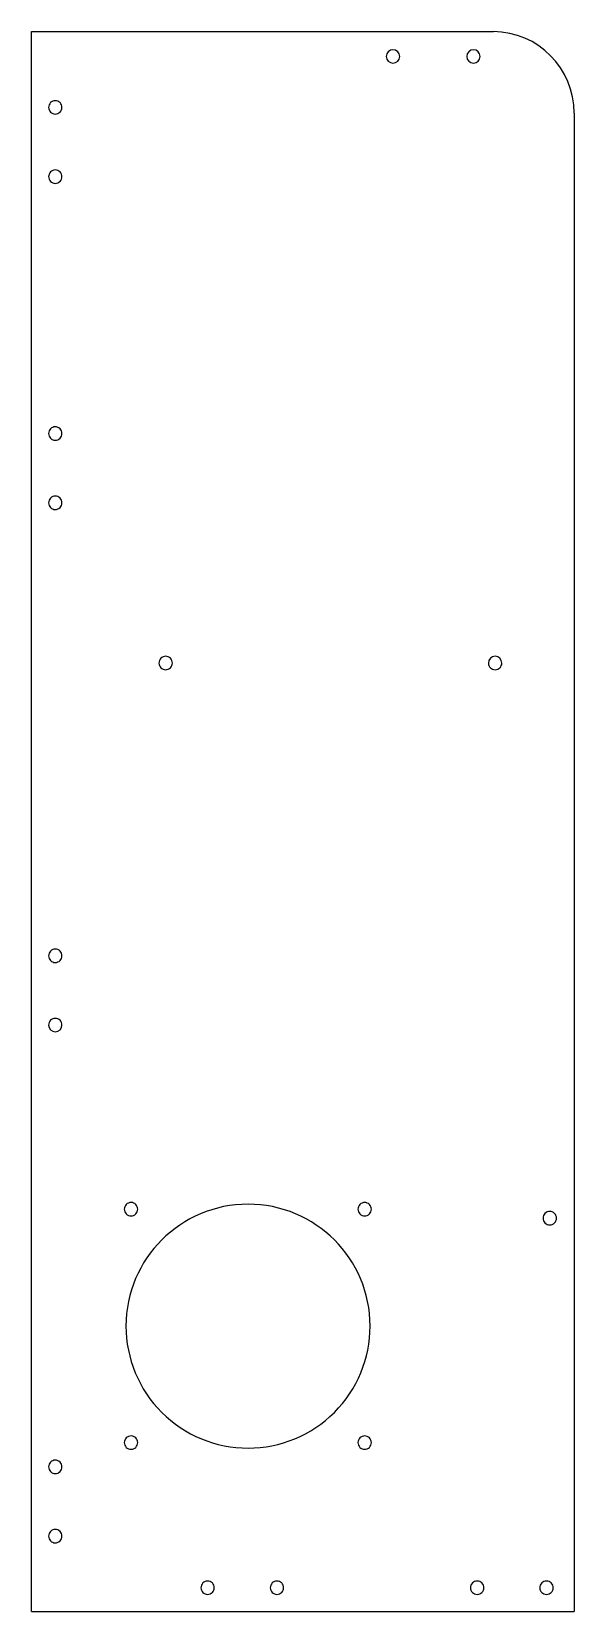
# Model space of a CAD drawing. Extents: x 0 to 166, y 0 to 484.
import ezdxf

# ---------------------------------------------------------------- set-up
doc = ezdxf.new("R2010")
doc.units = 0
doc.layers.get('0').update_dxf_attribs({"linetype": 'CONTINUOUS'})

msp = doc.modelspace()

# ---------------------------------------------------------------- linework, layer by layer
at = {"color": 7}
for points in [[(0.132292, 484.132295), (141.45096, 484.133882)], [(0.132292, 0.132294), (0.132292, 484.132295)], [(166.168202, 459.13398), (166.168202, 0.13502)], [(0.132292, 0.132294), (166.167911, 0.13494)]]:
    msp.add_lwpolyline(points, dxfattribs=at)
for points in [[(166.168202, 459.13398), (166.246281, 472.863021), (155.179977, 484.055875), (141.45096, 484.133951)], [(110.7304, 478.5844), (109.593301, 478.584398), (108.671466, 477.662587), (108.671466, 476.525476)], [(108.671466, 476.525476), (108.671466, 475.388363), (109.593301, 474.466552), (110.7304, 474.466552)], [(112.789335, 476.525476), (112.789335, 477.662587), (111.8675, 478.584398), (110.7304, 478.5844)], [(110.7304, 474.466552), (111.8675, 474.466552), (112.789335, 475.388363), (112.789335, 476.525476)], [(135.350409, 478.5844), (134.213282, 478.584398), (133.291474, 477.662587), (133.291474, 476.525476)], [(133.291474, 476.525476), (133.291474, 475.388363), (134.213282, 474.466552), (135.350409, 474.466552)], [(137.409343, 476.525476), (137.409343, 477.662587), (136.487509, 478.584398), (135.350409, 478.5844)], [(135.350409, 474.466552), (136.487509, 474.466552), (137.409343, 475.388363), (137.409343, 476.525476)], [(5.917142, 462.364937), (5.532041, 461.979825), (5.315664, 461.4575), (5.315664, 460.912869)], [(5.315664, 460.912869), (5.315664, 460.36824), (5.532041, 459.845915), (5.917142, 459.460804)], [(7.369201, 462.966401), (6.824583, 462.966401), (6.302243, 462.750046), (5.917142, 462.364937)], [(8.821288, 462.364937), (8.43616, 462.750046), (7.913846, 462.966401), (7.369201, 462.966401)], [(9.422739, 460.912869), (9.422739, 461.4575), (9.206389, 461.979825), (8.821288, 462.364937)], [(8.821288, 459.460804), (9.206389, 459.845915), (9.422739, 460.36824), (9.422739, 460.912869)], [(5.917142, 459.460804), (6.302243, 459.075692), (6.824583, 458.859337), (7.369201, 458.859337)], [(7.369201, 458.859337), (7.913846, 458.859337), (8.43616, 459.075692), (8.821288, 459.460804)], [(5.917142, 441.144938), (5.532041, 440.759826), (5.315664, 440.237502), (5.315664, 439.69287)], [(7.369201, 441.746402), (6.824583, 441.746402), (6.302243, 441.530049), (5.917142, 441.144938)], [(8.821288, 441.144938), (8.43616, 441.530049), (7.913846, 441.746402), (7.369201, 441.746402)], [(9.422739, 439.69287), (9.422739, 440.237502), (9.206389, 440.759826), (8.821288, 441.144938)], [(5.315664, 439.69287), (5.315664, 439.148239), (5.532041, 438.625917), (5.917142, 438.240802)], [(5.917142, 438.240802), (6.302243, 437.855691), (6.824583, 437.639336), (7.369201, 437.639338)], [(7.369201, 437.639338), (7.913846, 437.639336), (8.43616, 437.855691), (8.821288, 438.240802)], [(8.821288, 438.240802), (9.206389, 438.625917), (9.422739, 439.148239), (9.422739, 439.69287)], [(7.36809, 363.047399), (6.823445, 363.047402), (6.301131, 362.831047), (5.916004, 362.445935)], [(8.82015, 362.445935), (8.435023, 362.831047), (7.912709, 363.047402), (7.36809, 363.047399)], [(5.916004, 362.445935), (5.530903, 362.060823), (5.314553, 361.538499), (5.314553, 360.99387)], [(5.314553, 360.99387), (5.314553, 360.449238), (5.530903, 359.926914), (5.916004, 359.541802)], [(5.916004, 359.541802), (6.301131, 359.156691), (6.823445, 358.940338), (7.36809, 358.940338)], [(7.36809, 358.940338), (7.912709, 358.940338), (8.435023, 359.156691), (8.82015, 359.541802)], [(9.421601, 360.99387), (9.421601, 361.538499), (9.205251, 362.060823), (8.82015, 362.445935)], [(8.82015, 359.541802), (9.205251, 359.926914), (9.421601, 360.449238), (9.421601, 360.99387)], [(5.916004, 341.225939), (5.530903, 340.840825), (5.314553, 340.318503), (5.314553, 339.773871)], [(5.314553, 339.773871), (5.314553, 339.22924), (5.530903, 338.706915), (5.916004, 338.321803)], [(7.36809, 341.8274), (6.823445, 341.827403), (6.301131, 341.611048), (5.916004, 341.225939)], [(8.82015, 341.225939), (8.435023, 341.611048), (7.912709, 341.827403), (7.36809, 341.8274)], [(9.421601, 339.773871), (9.421601, 340.318503), (9.205251, 340.840825), (8.82015, 341.225939)], [(8.82015, 338.321803), (9.205251, 338.706915), (9.421627, 339.22924), (9.421601, 339.773871)], [(5.916004, 338.321803), (6.301131, 337.936692), (6.823445, 337.720337), (7.36809, 337.720337)], [(7.36809, 337.720337), (7.912709, 337.720337), (8.435049, 337.936692), (8.82015, 338.321803)], [(39.702396, 292.136523), (39.316263, 291.75039), (39.099331, 291.226681), (39.099331, 290.680606)], [(39.099331, 290.680606), (39.099331, 290.134531), (39.316263, 289.610821), (39.702396, 289.224689)], [(41.158292, 292.739583), (40.612219, 292.739583), (40.088529, 292.522655), (39.702396, 292.136523)], [(42.614215, 292.136523), (42.228082, 292.522655), (41.704366, 292.739583), (41.158292, 292.739583)], [(43.21728, 290.680606), (43.21728, 291.226681), (43.000348, 291.75039), (42.614215, 292.136523)], [(42.614215, 289.224689), (43.000348, 289.610821), (43.21728, 290.134531), (43.21728, 290.680606)], [(141.989201, 292.735575), (140.852075, 292.735575), (139.93024, 291.813741), (139.93024, 290.676601)], [(139.93024, 290.676601), (139.93024, 290.130526), (140.147172, 289.606816), (140.533305, 289.220684)], [(144.048189, 290.676601), (144.048189, 291.813741), (143.126354, 292.735575), (141.989201, 292.735575)], [(143.445124, 289.220684), (143.831257, 289.606816), (144.048189, 290.130526), (144.048189, 290.676601)], [(39.702396, 289.224689), (40.088529, 288.838555), (40.612219, 288.621628), (41.158292, 288.621628)], [(41.158292, 288.621628), (41.704366, 288.621628), (42.228082, 288.838555), (42.614215, 289.224689)], [(140.533305, 289.220684), (140.919438, 288.834551), (141.443128, 288.617623), (141.989201, 288.617623)], [(141.989201, 288.617623), (142.535275, 288.617623), (143.058991, 288.834551), (143.445124, 289.220684)], [(5.921005, 202.444919), (5.535904, 202.059805), (5.319554, 201.53748), (5.319554, 200.992848)], [(5.319554, 200.992848), (5.319554, 200.448217), (5.535904, 199.925892), (5.921005, 199.540781)], [(7.373064, 203.046386), (6.828446, 203.046386), (6.306132, 202.830033), (5.921005, 202.444919)], [(5.921005, 199.540781), (6.306132, 199.155669), (6.828446, 198.939314), (7.373064, 198.939317)], [(8.825151, 202.444919), (8.440023, 202.830033), (7.917709, 203.046386), (7.373064, 203.046386)], [(7.373064, 198.939317), (7.917709, 198.939314), (8.440023, 199.155669), (8.825151, 199.540781)], [(9.426601, 200.992848), (9.426601, 201.53748), (9.210252, 202.059805), (8.825151, 202.444919)], [(8.825151, 199.540781), (9.210252, 199.925892), (9.426601, 200.448217), (9.426601, 200.992848)], [(5.921005, 181.22491), (5.535904, 180.839798), (5.319554, 180.317473), (5.319554, 179.772842)], [(5.319554, 179.772842), (5.319554, 178.638719), (6.238954, 177.719336), (7.373064, 177.719336)], [(7.373064, 181.826376), (6.828446, 181.826376), (6.306132, 181.610024), (5.921005, 181.22491)], [(8.825151, 181.22491), (8.440023, 181.610024), (7.917709, 181.826376), (7.373064, 181.826376)], [(7.373064, 177.719336), (8.507201, 177.719336), (9.426601, 178.638719), (9.426601, 179.772842)], [(9.426601, 179.772842), (9.426601, 180.317473), (9.210252, 180.839798), (8.825151, 181.22491)], [(29.107156, 124.795931), (28.722029, 124.410819), (28.505679, 123.888495), (28.505679, 123.343863)], [(28.505679, 123.343863), (28.505679, 122.799232), (28.722029, 122.27691), (29.107156, 121.891795)], [(66.372211, 124.890101), (45.739262, 124.890101), (29.012965, 108.16381), (29.012965, 87.530879)], [(30.559216, 125.397398), (30.014571, 125.397398), (29.492258, 125.181043), (29.107156, 124.795931)], [(29.107156, 121.891795), (29.492258, 121.506684), (30.014571, 121.290331), (30.559216, 121.290329)], [(32.011276, 124.795931), (31.626175, 125.181045), (31.103835, 125.397398), (30.559216, 125.397398)], [(30.559216, 121.290329), (31.103835, 121.290329), (31.626175, 121.506684), (32.011276, 121.891795)], [(32.612753, 123.343863), (32.612753, 123.888495), (32.396404, 124.410819), (32.011276, 124.795931)], [(32.011276, 121.891795), (32.396404, 122.276907), (32.612753, 122.799232), (32.612753, 123.343863)], [(103.73143, 87.530879), (103.73143, 108.16381), (87.005134, 124.890101), (66.372211, 124.890101)], [(100.607151, 124.795931), (100.222024, 124.410819), (100.005674, 123.888495), (100.005674, 123.343863)], [(100.005674, 123.343863), (100.005674, 122.799232), (100.222024, 122.276907), (100.607151, 121.891795)], [(102.059211, 125.397398), (101.514566, 125.397398), (100.992252, 125.181045), (100.607151, 124.795931)], [(100.607151, 121.891795), (100.992252, 121.506684), (101.514566, 121.290329), (102.059211, 121.290329)], [(103.511271, 124.795931), (103.12617, 125.181043), (102.603829, 125.397398), (102.059211, 125.397398)], [(102.059211, 121.290329), (102.603829, 121.290331), (103.12617, 121.506684), (103.511271, 121.891795)], [(104.112748, 123.343863), (104.112748, 123.888495), (103.896398, 124.410819), (103.511271, 124.795931)], [(103.511271, 121.891795), (103.896398, 122.27691), (104.112748, 122.799232), (104.112748, 123.343863)], [(157.253305, 122.050514), (156.867172, 121.664381), (156.65024, 121.14067), (156.65024, 120.594596)], [(158.709201, 122.653576), (158.163128, 122.653576), (157.639438, 122.436649), (157.253305, 122.050514)], [(160.165124, 122.050514), (159.778991, 122.436649), (159.255275, 122.653576), (158.709201, 122.653576)], [(160.768189, 120.594596), (160.768189, 121.14067), (160.551257, 121.664381), (160.165124, 122.050514)], [(156.65024, 120.594596), (156.65024, 120.04852), (156.867172, 119.524812), (157.253305, 119.138676)], [(157.253305, 119.138676), (157.639438, 118.752543), (158.163128, 118.535617), (158.709201, 118.535617)], [(158.709201, 118.535617), (159.255275, 118.535617), (159.778991, 118.752543), (160.165124, 119.138676)], [(160.165124, 119.138676), (160.551257, 119.524812), (160.768189, 120.04852), (160.768189, 120.594596)], [(29.012965, 87.530879), (29.012965, 77.622591), (32.949012, 68.12012), (39.955232, 61.1139)], [(92.789163, 61.113903), (99.795383, 68.12012), (103.73143, 77.622593), (103.73143, 87.530879)], [(39.955232, 61.1139), (46.961451, 54.107681), (56.463909, 50.171628), (66.372211, 50.171628)], [(66.372211, 50.171628), (76.280486, 50.171628), (85.782944, 54.107683), (92.789163, 61.113903)], [(29.107156, 53.295947), (28.722029, 52.910835), (28.505679, 52.388511), (28.505679, 51.843879)], [(30.559216, 53.897414), (30.014571, 53.897414), (29.492258, 53.681059), (29.107156, 53.295947)], [(32.011276, 53.295947), (31.626175, 53.681061), (31.103835, 53.897414), (30.559216, 53.897414)], [(32.612753, 51.843879), (32.612753, 52.388511), (32.396404, 52.910835), (32.011276, 53.295947)], [(100.607151, 53.295947), (100.222024, 52.910835), (100.005674, 52.388511), (100.005674, 51.843879)], [(102.059211, 53.897414), (101.514566, 53.897414), (100.992252, 53.681061), (100.607151, 53.295947)], [(103.511271, 53.295947), (103.12617, 53.681059), (102.603829, 53.897414), (102.059211, 53.897414)], [(104.112748, 51.843879), (104.112748, 52.388511), (103.896398, 52.910835), (103.511271, 53.295947)], [(28.505679, 51.843879), (28.505679, 51.299248), (28.722029, 50.776926), (29.107156, 50.391814)], [(29.107156, 50.391814), (29.492258, 50.0067), (30.014571, 49.790347), (30.559216, 49.790345)], [(30.559216, 49.790345), (31.103835, 49.790345), (31.626175, 50.0067), (32.011276, 50.391811)], [(32.011276, 50.391811), (32.396404, 50.776923), (32.612753, 51.299248), (32.612753, 51.843879)], [(100.005674, 51.843879), (100.005674, 51.299248), (100.222024, 50.776923), (100.607151, 50.391811)], [(100.607151, 50.391811), (100.992252, 50.0067), (101.514566, 49.790345), (102.059211, 49.790345)], [(102.059211, 49.790345), (102.603829, 49.790347), (103.12617, 50.0067), (103.511271, 50.391814)], [(103.511271, 50.391814), (103.896398, 50.776926), (104.112748, 51.299248), (104.112748, 51.843879)], [(5.91603, 45.865939), (5.530929, 45.480827), (5.31458, 44.958503), (5.31458, 44.413871)], [(5.31458, 44.413871), (5.31458, 43.86924), (5.530929, 43.346918), (5.91603, 42.961803)], [(7.368117, 46.467406), (6.823472, 46.467406), (6.301158, 46.251051), (5.91603, 45.865939)], [(8.820176, 45.865939), (8.435075, 46.251053), (7.912735, 46.467406), (7.368117, 46.467406)], [(9.421654, 44.413871), (9.421654, 44.958503), (9.205278, 45.480827), (8.820176, 45.865939)], [(8.820176, 42.961803), (9.205278, 43.346915), (9.421654, 43.86924), (9.421654, 44.413871)], [(5.91603, 42.961803), (6.301158, 42.576692), (6.823472, 42.360339), (7.368117, 42.360337)], [(7.368117, 42.360337), (7.912735, 42.360337), (8.435075, 42.576692), (8.820176, 42.961803)], [(5.91603, 24.645967), (5.530929, 24.260866), (5.31458, 23.738525), (5.31458, 23.193907)], [(7.368117, 25.247444), (6.823472, 25.247444), (6.301158, 25.031068), (5.91603, 24.645967)], [(8.820176, 24.645967), (8.435075, 25.031068), (7.912735, 25.247444), (7.368117, 25.247444)], [(9.421654, 23.193907), (9.421654, 23.738525), (9.205278, 24.260866), (8.820176, 24.645967)], [(5.31458, 23.193907), (5.31458, 22.649262), (5.530929, 22.126948), (5.91603, 21.741821)], [(5.91603, 21.741821), (6.301158, 21.35672), (6.823472, 21.14037), (7.368117, 21.14037)], [(7.368117, 21.14037), (7.912735, 21.14037), (8.435075, 21.35672), (8.820176, 21.741821)], [(8.820176, 21.741821), (9.205278, 22.126948), (9.421654, 22.649262), (9.421654, 23.193907)], [(52.541038, 8.834678), (52.15591, 8.449577), (51.93956, 7.927237), (51.93956, 7.382618)], [(51.93956, 7.382618), (51.93956, 6.837974), (52.15591, 6.31566), (52.541038, 5.930559)], [(53.993098, 9.436156), (53.448453, 9.436156), (52.926139, 9.219806), (52.541038, 8.834678)], [(52.541038, 5.930559), (52.926139, 5.545431), (53.448453, 5.329081), (53.993098, 5.329081)], [(55.445157, 8.834678), (55.060056, 9.219806), (54.537716, 9.436156), (53.993098, 9.436156)], [(53.993098, 5.329081), (54.537716, 5.329081), (55.060056, 5.545431), (55.445157, 5.930559)], [(56.046635, 7.382618), (56.046635, 7.927237), (55.830285, 8.449577), (55.445157, 8.834678)], [(55.445157, 5.930559), (55.830285, 6.31566), (56.046635, 6.837974), (56.046635, 7.382618)], [(73.761018, 8.834678), (73.375917, 8.449577), (73.159567, 7.927237), (73.159567, 7.382618)], [(73.159567, 7.382618), (73.159567, 6.837974), (73.375917, 6.31566), (73.761018, 5.930532)], [(75.213104, 9.436156), (74.668459, 9.436156), (74.146145, 9.219806), (73.761018, 8.834678)], [(73.761018, 5.930532), (74.146145, 5.545431), (74.668459, 5.329081), (75.213104, 5.329081)], [(76.665164, 8.834678), (76.280063, 9.219806), (75.757723, 9.436156), (75.213104, 9.436156)], [(75.213104, 5.329081), (75.757722, 5.329081), (76.280063, 5.545431), (76.665164, 5.930559)], [(77.266641, 7.382618), (77.266641, 7.927237), (77.050265, 8.449577), (76.665164, 8.834678)], [(76.665164, 5.930559), (77.050265, 6.31566), (77.266641, 6.837974), (77.266641, 7.382618)], [(135.042037, 8.834678), (134.656909, 8.449577), (134.44056, 7.927237), (134.44056, 7.382618)], [(134.44056, 7.382618), (134.44056, 6.837974), (134.656909, 6.31566), (135.042037, 5.930559)], [(136.494097, 9.436156), (135.949452, 9.436156), (135.427138, 9.219806), (135.042037, 8.834678)], [(135.042037, 5.930559), (135.427138, 5.545431), (135.949452, 5.329081), (136.494097, 5.329081)], [(137.946156, 8.834678), (137.561055, 9.219806), (137.038715, 9.436156), (136.494097, 9.436156)], [(136.494097, 5.329081), (137.038715, 5.329081), (137.561055, 5.545431), (137.946156, 5.930532)], [(138.547634, 7.382618), (138.547634, 7.927237), (138.331284, 8.449577), (137.946156, 8.834678)], [(137.946156, 5.930532), (138.331284, 6.31566), (138.547634, 6.837974), (138.547634, 7.382618)], [(156.262017, 8.834678), (155.876916, 8.449577), (155.660566, 7.927237), (155.660566, 7.382618)], [(155.660566, 7.382618), (155.660566, 6.837974), (155.876916, 6.31566), (156.262017, 5.930559)], [(157.714103, 9.436156), (157.169459, 9.436156), (156.647145, 9.219806), (156.262017, 8.834678)], [(156.262017, 5.930559), (156.647145, 5.545431), (157.169459, 5.329081), (157.714103, 5.329081)], [(159.166163, 8.834678), (158.781062, 9.219806), (158.258722, 9.436156), (157.714103, 9.436156)], [(157.714103, 5.329081), (158.258722, 5.329081), (158.781062, 5.545431), (159.166163, 5.930559)], [(159.767614, 7.382618), (159.767614, 7.927237), (159.551264, 8.449577), (159.166163, 8.834678)], [(159.166163, 5.930559), (159.551264, 6.31566), (159.767614, 6.837974), (159.767614, 7.382618)]]:
    msp.add_open_spline(points, degree=3, dxfattribs=at)

doc.saveas('drawing.dxf')
